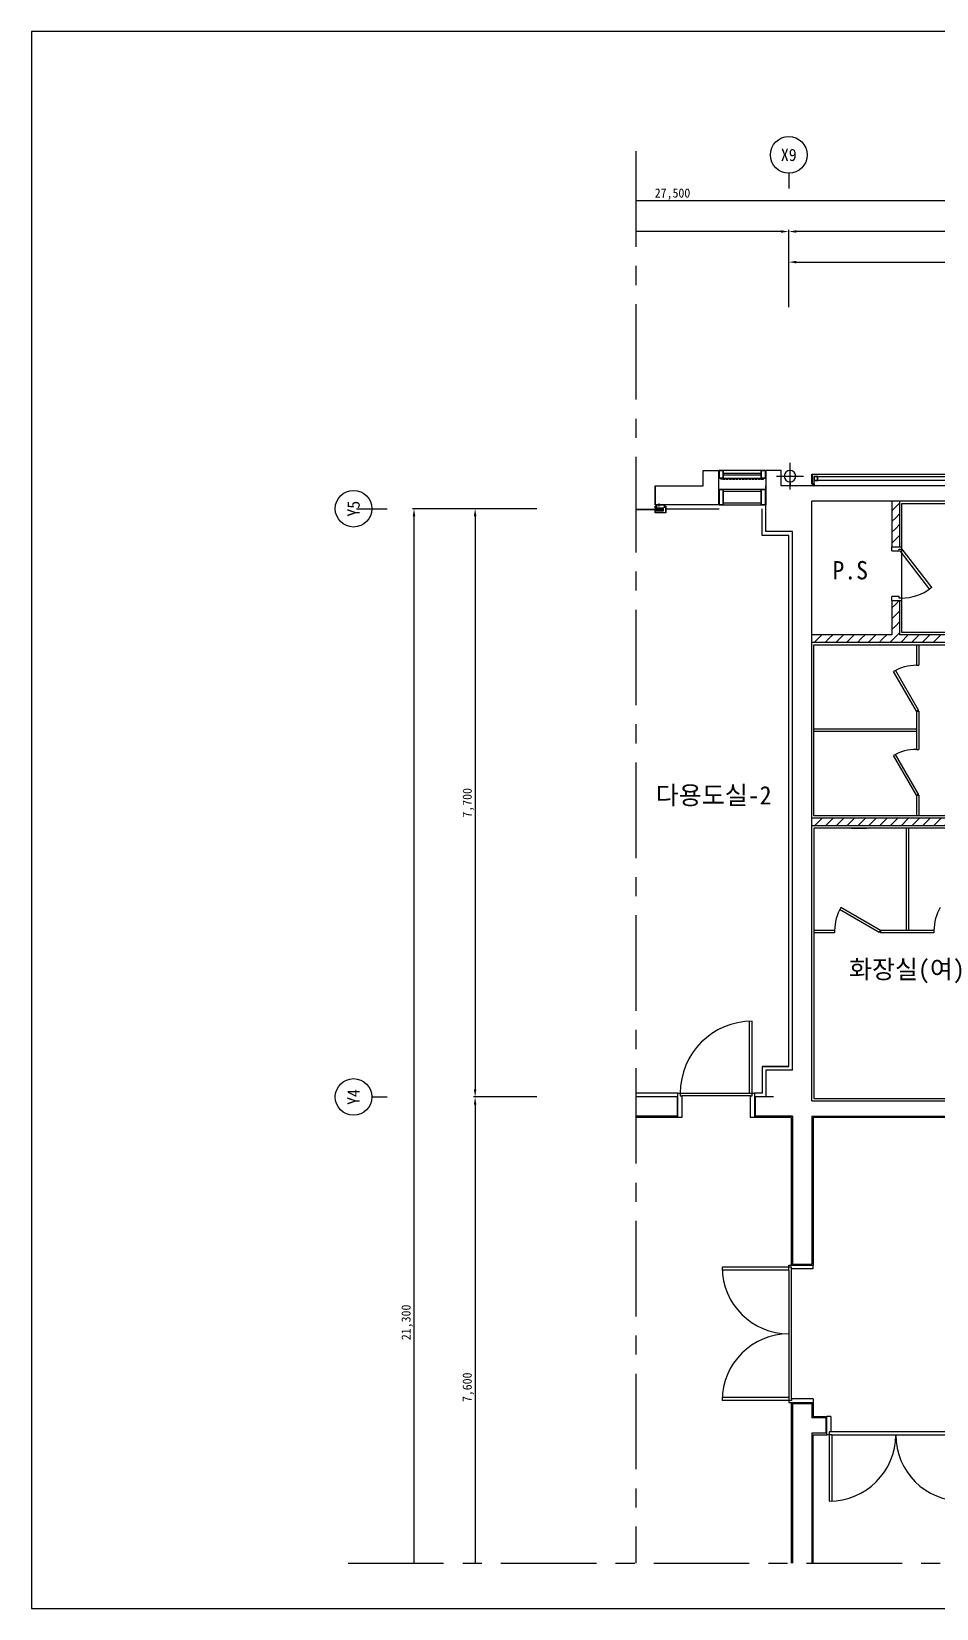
# Model space of a CAD drawing. Header units: millimetres. Extents: x 325100 to 356940, y -263436 to -238439.
# Drawn here: x 325100 to 336943, y -263436 to -242796 of the extents above; entities that cross this region are included whole.
import ezdxf
from ezdxf.enums import TextEntityAlignment as Align

# ---------------------------------------------------------------- set-up
doc = ezdxf.new("R2010")
doc.units = ezdxf.units.MM
doc.linetypes.add('A-CENTR01', pattern=[2, 1.25, -0.25, 0.25, -0.25])
doc.linetypes.add('HID', pattern=[2.3, 1.5, -0.8])
for name, color, linetype in [('TN-MACL', 6, 'A-CENTR01'), ('TZ-BASE', 253, 'Continuous'), ('TZ-DIMS', 1, 'Continuous'), ('TZ-LEAL', 1, 'Continuous'), ('TZ-LEAT', 3, 'Continuous')]:
    doc.layers.add(name, color=color, linetype=linetype)
doc.layers.add('TX-PAPR', color=2, linetype='Continuous', plot=False)
doc.styles.get("Standard").update_dxf_attribs({"font": 'GulimChe.ttf'})
doc.linetypes.add('BATTINB', pattern='A,0,-0.0025,[134,GulimChe.ttf,S=0.0025,R=0,X=-0.0025,Y=0.01],-0.005,[134,GulimChe.ttf,S=0.0025,R=180,X=0.0025,Y=0.01],-0.0025', length=0.01)
doc.dimstyles.new('D40', dxfattribs={"dimscale": 40, "dimtxt": 3, "dimasz": 2.5, "dimexe": 0.5, "dimexo": 0.5, "dimgap": 0.5, "dimtad": 1, "dimdec": 0, "dimzin": 1, "dimdsep": 46, "dimlunit": 6, "dimtxsty": 'Standard', "dimcen": 1, "dimclrd": 1, "dimclre": 1, "dimclrt": 3, "dimadec": 0, "dimazin": 0, "dimtfac": 1, "dimtdec": 0, "dimtix": 1, "dimtmove": 2, "dimatfit": 3, "dimfxl": 0, "dimtvp": 2, "dimlwd": -1, "dimlwe": -1, "dimarcsym": 0})

# ---------------------------------------------------------------- blocks, each defined once
blk = doc.blocks.new('*D5')
at = {"layer": 'DEFPOINTS', "color": 0, "ltscale": 0.1}
for p in [(335010, -245413), (335010, -246328), (347010, -246328)]:
    blk.add_point(p, dxfattribs=at)
at = {"layer": 'TZ-DIMS', "color": 1, "ltscale": 0.1}
for p, q in [((335010, -246308), (335010, -245393)), ((347010, -246308), (347010, -245393)), ((346910, -245413), (335110, -245413))]:
    blk.add_line(p, q, dxfattribs=at)
for points in [[(335110, -245397), (335110, -245430), (335010, -245413)], [(346910, -245397), (346910, -245430), (347010, -245413)]]:
    blk.add_solid(points, dxfattribs=at)
at = {"layer": 'TZ-DIMS', "color": 3, "ltscale": 0.1, "insert": (341010, -245324), "char_height": 120, "attachment_point": 5, "rotation": 360}
blk.add_mtext('12,000', dxfattribs=at)
blk = doc.blocks.new('A$C49F61654')
at = {"layer": 'TZ-BASE'}
for p, q in [((-69, 252), (-69, -98)), ((106, 77), (-244, 77))]:
    blk.add_line(p, q, dxfattribs=at)
blk.add_lwpolyline([(-74, -48), (-74, 2), (-65, 2), (-65, -48), (-74, -48)], dxfattribs=at)
blk.add_circle((-69, 77), 75, dxfattribs=at)
blk = doc.blocks.new('*D6')
at = {"layer": 'DEFPOINTS', "color": 0}
for p in [(331733, -249041), (330905, -256741), (331733, -256741)]:
    blk.add_point(p, dxfattribs=at)
at = {"layer": 'TZ-DIMS', "color": 1}
for p, q in [((331713, -249041), (330885, -249041)), ((330905, -249141), (330905, -256641)), ((331713, -256741), (330885, -256741))]:
    blk.add_line(p, q, dxfattribs=at)
for points in [[(330889, -249141), (330922, -249141), (330905, -249041)], [(330889, -256641), (330922, -256641), (330905, -256741)]]:
    blk.add_solid(points, dxfattribs=at)
at = {"layer": 'TZ-DIMS', "color": 3, "insert": (330817, -252891), "char_height": 120, "attachment_point": 5, "rotation": 90}
blk.add_mtext('7,700', dxfattribs=at)
blk = doc.blocks.new('*D7')
at = {"layer": 'DEFPOINTS', "color": 0, "ltscale": 0.1}
for p in [(340410, -245813), (335010, -246422), (340410, -246422)]:
    blk.add_point(p, dxfattribs=at)
at = {"layer": 'TZ-DIMS', "color": 1, "ltscale": 0.1}
for p, q in [((335010, -246402), (335010, -245793)), ((335110, -245813), (340310, -245813)), ((340410, -246402), (340410, -245793))]:
    blk.add_line(p, q, dxfattribs=at)
for points in [[(335110, -245797), (335110, -245830), (335010, -245813)], [(340310, -245797), (340310, -245830), (340410, -245813)]]:
    blk.add_solid(points, dxfattribs=at)
at = {"layer": 'TZ-DIMS', "color": 3, "ltscale": 0.1, "insert": (337710, -245724), "char_height": 120, "attachment_point": 5}
blk.add_mtext('5,400', dxfattribs=at)

msp = doc.modelspace()

# ---------------------------------------------------------------- hatches: boundary and pattern name
at = {"layer": 'TZ-BASE'}
h = msp.add_hatch(dxfattribs=at)
h.set_pattern_fill('ANSI31', color=256, scale=100, style=0)
h.set_pattern_definition([(45, (118012.55, -313124.09), (-70.71068, 70.71068), [])])
h.paths.add_polyline_path([(337910.4, -253090.9), (335310.4, -253090.9), (335310.4, -253190.9), (337810.4, -253190.9), (337810.4, -255130.9), (337910.4, -255130.9), (337910.4, -254180.9), (338100.4, -254180.9), (338100.4, -254080.9), (337910.4, -254080.9)])

# ---------------------------------------------------------------- linework, layer by layer
at = {"layer": 'TN-MACL', "ltscale": 1000}
for points in [[(333010.4, -244363.2), (333010.4, -262840.9)], [(329243.6, -262840.9), (351194.3, -262840.9)]]:
    msp.add_lwpolyline(points, dxfattribs=at)
at = {"layer": 'TX-PAPR'}
msp.add_lwpolyline([(325100.3, -263435.5), (356940.3, -263435.5), (356940.3, -242795.5), (325100.3, -242795.5)], close=True, dxfattribs=at)
at = {"layer": 'TZ-BASE'}
for p, q in [((334100.4, -248540.9), (334150.4, -248540.9)), ((334150.4, -248640.9), (334100.4, -248640.9)), ((334150.4, -248540.9), (334150.4, -248640.9)), ((334650.4, -248540.9), (334150.4, -248540.9)), ((334650.4, -248578.9), (334150.4, -248578.9)), ((334650.4, -248602.9), (334150.4, -248602.9)), ((334150.4, -248640.9), (334650.4, -248640.9)), ((334700.4, -248540.9), (334650.4, -248540.9)), ((334650.4, -248540.9), (334650.4, -248640.9)), ((334650.4, -248640.9), (334700.4, -248640.9)), ((335310.4, -248590.9), (338195.4, -248590.9)), ((335310.4, -248720.9), (335310.4, -248590.9)), ((338191.4, -248594.9), (335314.4, -248594.9)), ((335314.4, -248594.9), (335314.4, -248716.9)), ((335325.4, -248710.2), (335325.4, -248724.7)), ((335390.4, -248620.6), (338115.4, -248620.6)), ((338115.4, -248672.9), (335390.4, -248672.9)), ((333260.4, -248740.9), (333260.4, -248990.9)), ((333260.4, -248990.9), (333260.4, -248740.9)), ((333260.4, -248990.9), (333260.4, -248740.9)), ((334100.4, -248790.9), (334150.4, -248790.9)), ((334150.4, -248790.9), (334150.4, -248990.9)), ((334650.4, -248790.9), (334150.4, -248790.9)), ((334650.4, -248814.9), (334150.4, -248814.9)), ((334700.4, -248790.9), (334650.4, -248790.9)), ((334650.4, -248790.9), (334650.4, -248990.9)), ((334710.4, -249340.9), (334710.4, -248740.9)), ((338200.4, -248740.9), (334910.4, -248740.9)), ((335332.9, -248720.9), (335310.4, -248720.9)), ((335314.4, -248716.9), (335332.9, -248716.9)), ((335321.9, -248722.4), (335320.9, -248720.9)), ((335328.9, -248722.4), (335321.9, -248722.4)), ((335323.4, -248720.9), (335323.4, -248715.4)), ((335327.4, -248720.9), (335327.4, -248715.4)), ((335329.9, -248720.9), (335328.9, -248722.4)), ((335328.9, -248724.7), (335349.6, -248721)), ((335332.9, -248716.9), (335332.9, -248720.9)), ((333010.4, -249048.8), (333370.4, -249048.8)), ((333010.4, -249050.9), (333370.4, -249050.9)), ((333010.4, -249053), (333370.4, -249053)), ((333313.9, -249010.6), (333313.9, -248971.3)), ((333400.4, -249040.9), (334100.4, -249040.9)), ((334150.4, -248990.9), (334100.4, -248990.9)), ((334650.4, -248966.9), (334150.4, -248966.9)), ((334150.4, -248990.9), (334650.4, -248990.9)), ((334650.4, -248990.9), (334700.4, -248990.9)), ((334660.4, -249390.9), (334660.4, -249040.9)), ((338200.4, -248940.9), (335310.4, -248940.9)), ((335310.4, -256790.9), (335310.4, -248940.9)), ((336360.4, -248940.9), (336360.4, -249540.9)), ((336360.4, -249067), (336410.4, -249017)), ((336410.4, -249017), (336460.4, -248967)), ((336410.4, -249158.4), (336460.4, -249108.4)), ((336460.4, -248940.9), (336460.4, -249540.9)), ((336490.4, -250660.9), (336490.4, -248970.9)), ((336490.4, -248970.9), (340280.4, -248970.9)), ((336360.4, -249208.4), (336410.4, -249158.4)), ((336360.4, -249349.8), (336410.4, -249299.8)), ((336410.4, -249299.8), (336460.4, -249249.8)), ((335010.4, -249390.9), (334660.4, -249390.9)), ((335060.4, -249340.9), (334710.4, -249340.9)), ((335010.4, -256340.9), (335010.4, -249390.9)), ((335060.4, -256390.9), (335060.4, -249340.9)), ((336360.4, -249491.2), (336410.4, -249441.2)), ((336410.4, -249441.2), (336460.4, -249391.2)), ((336360.4, -249590.8), (336360.4, -249540.9)), ((336360.4, -249540.9), (336490.4, -249540.9)), ((336360.4, -249590.8), (336454.5, -249590.8)), ((336454.5, -249590.8), (336454.5, -249570.3)), ((336454.5, -249570.3), (336490.4, -249570.3)), ((336462.4, -249591.8), (336852.7, -250099.4)), ((336490.4, -249570.3), (336490.4, -249540.9)), ((336490.4, -249570.3), (336881.2, -250078.7)), ((336454.5, -250191.1), (336360.4, -250191.1)), ((336360.4, -250240.9), (336360.4, -250191.1)), ((336360.4, -250240.9), (336490.4, -250240.9)), ((336360.4, -250240.9), (336360.4, -250690.9)), ((336360.4, -250339.7), (336410.4, -250289.7)), ((336410.4, -250289.7), (336460.4, -250239.7)), ((336454.5, -250211.6), (336454.5, -250191.1)), ((336490.4, -250211.6), (336454.5, -250211.6)), ((336460.4, -250240.9), (336460.4, -250690.9)), ((336490.4, -250240.9), (336490.4, -250211.6)), ((336360.4, -250481.2), (336410.4, -250431.2)), ((336410.4, -250431.2), (336460.4, -250381.2)), ((336410.4, -250572.6), (336460.4, -250522.6)), ((336360.4, -250690.9), (335310.4, -250690.9)), ((335343.5, -250790.9), (335393.5, -250740.9)), ((335393.5, -250740.9), (335443.5, -250690.9)), ((335484.9, -250790.9), (335534.9, -250740.9)), ((335534.9, -250740.9), (335584.9, -250690.9)), ((335626.4, -250790.9), (335676.4, -250740.9)), ((335676.4, -250740.9), (335726.4, -250690.9)), ((335767.8, -250790.9), (335817.8, -250740.9)), ((335817.8, -250740.9), (335867.8, -250690.9)), ((335909.2, -250790.9), (335959.2, -250740.9)), ((335959.2, -250740.9), (336009.2, -250690.9)), ((336050.6, -250790.9), (336100.6, -250740.9)), ((336100.6, -250740.9), (336150.6, -250690.9)), ((336192, -250790.9), (336242, -250740.9)), ((336242, -250740.9), (336292, -250690.9)), ((336333.5, -250790.9), (336383.5, -250740.9)), ((336360.4, -250622.6), (336410.4, -250572.6)), ((336383.5, -250740.9), (336410.4, -250714)), ((336410.4, -250714), (336460.4, -250664)), ((338410.4, -250690.9), (336460.4, -250690.9)), ((336474.9, -250790.9), (336574.9, -250690.9)), ((338440.4, -250660.9), (336490.4, -250660.9)), ((336616.3, -250790.9), (336716.3, -250690.9)), ((336757.7, -250790.9), (336857.7, -250690.9)), ((336899.2, -250790.9), (336999.2, -250690.9)), ((338410.4, -250790.9), (335310.4, -250790.9)), ((335340.4, -253060.9), (335340.4, -250820.9)), ((335340.4, -250820.9), (338440.4, -250820.9)), ((336680.4, -250820.9), (336680.4, -251090.9)), ((336710.4, -250820.9), (336710.4, -251090.9)), ((336680.4, -251690.9), (336380.4, -251171.3)), ((336706.4, -251675.9), (336406.4, -251156.3)), ((336680.4, -251090.9), (336710.4, -251090.9)), ((336706.4, -251675.9), (336680.4, -251690.9)), ((336680.4, -251690.9), (336710.4, -251690.9)), ((336680.4, -251690.9), (336680.4, -252190.9)), ((336710.4, -251690.9), (336710.4, -252190.9)), ((336680.4, -251925.9), (335340.4, -251925.9)), ((336680.4, -251955.9), (335340.4, -251955.9)), ((336680.4, -252190.9), (336710.4, -252190.9)), ((336680.4, -252790.9), (336380.4, -252271.3)), ((336706.4, -252775.9), (336406.4, -252256.3)), ((336706.4, -252775.9), (336680.4, -252790.9)), ((336680.4, -252790.9), (336710.4, -252790.9)), ((336680.4, -252790.9), (336680.4, -253060.9)), ((336710.4, -252790.9), (336710.4, -253060.9)), ((337910.4, -253090.9), (335310.4, -253090.9)), ((337810.4, -253190.9), (335310.4, -253190.9)), ((337940.4, -253060.9), (335340.4, -253060.9)), ((337057.9, -253220.9), (335340.4, -253220.9)), ((335340.4, -253220.9), (335340.4, -256760.9)), ((335830.1, -253220.9), (336025.7, -253220.9)), ((336545.4, -253220.9), (336545.4, -254560.9)), ((336575.4, -253220.9), (336575.4, -254560.9)), ((336210.4, -254560.9), (335690.8, -254260.9)), ((336195.4, -254586.9), (335675.8, -254286.9)), ((335610.4, -254560.9), (335340.4, -254560.9)), ((335610.4, -254590.9), (335340.4, -254590.9)), ((335610.4, -254560.9), (335610.4, -254590.9)), ((336195.4, -254586.9), (336210.4, -254560.9)), ((336910.4, -254560.9), (336210.4, -254560.9)), ((336210.4, -254560.9), (336210.4, -254590.9)), ((336910.4, -254590.9), (336210.4, -254590.9)), ((336910.4, -254560.9), (336910.4, -254590.9)), ((335340.4, -255560.9), (335340.4, -256760.9)), ((334495.8, -256690.9), (334495.8, -255750.3)), ((334531, -256690.9), (334531, -255749.7)), ((334660.4, -256340.9), (335010.4, -256340.9)), ((335060.4, -256390.9), (334710.4, -256390.9)), ((334710.4, -256390.9), (334710.4, -256740.9)), ((333560.4, -256690.9), (333010.4, -256690.9)), ((333550.4, -256740.9), (333010.4, -256740.9)), ((333550.4, -256740.9), (333550.4, -256990.9)), ((333589.8, -256690.9), (334495.8, -256690.9)), ((334510.5, -256726.8), (333610.3, -256726.8)), ((334495.8, -256690.9), (334531, -256690.9)), ((334710.4, -256740.9), (334570.4, -256740.9)), ((334570.4, -256740.9), (334570.4, -256990.9)), ((334810.4, -256740.9), (334660.4, -256740.9)), ((335340.4, -256760.9), (337780.4, -256760.9)), ((335340.4, -256760.9), (335640.4, -256760.9)), ((335310.4, -256790.9), (342870.4, -256790.9)), ((333550.4, -256990.9), (333010.4, -256990.9)), ((333560.4, -257010.9), (333010.4, -257010.9)), ((335040.4, -257010.9), (334560.4, -257010.9)), ((335060.4, -256990.9), (334570.4, -256990.9)), ((334710.4, -256990.9), (335060.4, -256990.9)), ((335040.4, -257010.9), (335040.4, -258940.9)), ((335060.4, -256990.9), (335060.4, -258930.9)), ((335310.4, -256990.9), (342870.4, -256990.9)), ((335310.4, -256990.9), (335310.4, -258930.9)), ((342890.4, -257010.9), (335330.4, -257010.9)), ((335330.4, -257010.9), (335330.4, -258940.9)), ((335010.4, -258970.3), (334139.8, -258970.3)), ((335010.4, -259005.5), (334140.5, -259005.5)), ((335010.4, -258940.9), (335330.4, -258940.9)), ((335010.4, -258970.3), (335010.4, -258940.9)), ((335010.4, -259005.5), (335010.4, -258970.3)), ((335046.3, -258970.3), (335010.4, -258970.3)), ((335010.4, -259005.5), (335010.4, -260676.3)), ((335046.3, -258990.8), (335046.3, -258970.3)), ((335330.4, -258990.8), (335046.3, -258990.8)), ((335046.3, -260691.1), (335046.3, -258990.8)), ((335060.4, -258930.9), (335310.4, -258930.9)), ((335330.4, -258990.8), (335330.4, -258940.9)), ((335010.4, -260676.3), (334140.5, -260676.3)), ((335010.4, -260676.3), (335010.4, -260711.6)), ((335010.4, -260711.6), (334139.8, -260711.6)), ((335046.3, -260711.6), (335010.4, -260711.6)), ((335010.4, -260711.6), (335010.4, -260740.9)), ((335010.4, -260740.9), (335330.4, -260740.9)), ((335040.4, -260740.9), (335040.4, -262840.9)), ((335330.4, -260691.1), (335046.3, -260691.1)), ((335046.3, -260691.1), (335046.3, -260711.6)), ((335060.4, -260750.9), (335060.4, -262840.9)), ((335060.4, -260750.9), (335310.4, -260750.9)), ((335310.4, -260750.9), (335310.4, -260940.9)), ((335330.4, -260691.1), (335330.4, -260740.9)), ((335330.4, -260740.9), (335330.4, -260920.9)), ((335500.4, -260940.9), (335310.4, -260940.9)), ((335330.4, -260920.9), (335510.4, -260920.9)), ((335500.4, -261140.9), (335500.4, -260940.9)), ((335560.3, -260920.9), (335510.4, -260920.9)), ((335510.4, -261160.9), (335510.4, -260920.9)), ((335560.3, -260920.9), (335560.3, -261125.1)), ((335500.4, -261140.9), (335310.4, -261140.9)), ((335310.4, -261140.9), (335310.4, -262840.9)), ((335330.4, -262840.9), (335330.4, -261160.9)), ((335330.4, -261160.9), (335510.4, -261160.9)), ((335539.8, -261160.9), (335510.4, -261160.9)), ((335560.3, -261125.1), (335539.8, -261125.1)), ((335539.8, -261125.1), (335539.8, -261160.9)), ((335575, -261160.9), (335539.8, -261160.9)), ((335539.8, -261160.9), (335539.8, -262031.6)), ((337260.5, -261125.1), (335560.3, -261125.1)), ((335575, -261160.9), (335575, -262030.8)), ((335575, -261160.9), (337245.8, -261160.9))]:
    msp.add_line(p, q, dxfattribs=at)
at = {"layer": 'TZ-BASE', "linetype": 'HID'}
msp.add_line((334150.4, -248655.9), (334650.4, -248655.9), dxfattribs=at)
at = {"layer": 'TZ-BASE'}
for points in [[(333260.4, -248740.9), (333890.4, -248740.9), (333890.4, -248540.9), (334090.4, -248540.9), (334090.4, -248990.9), (333260.4, -248990.9)], [(334150.4, -248640.9), (334150.4, -248540.9), (334100.4, -248540.9), (334100.4, -248640.9), (334150.4, -248640.9)], [(334150.4, -248640.9), (334150.4, -248655.9), (334120.4, -248655.9), (334120.4, -248640.9), (334150.4, -248640.9)], [(334650.4, -248640.9), (334650.4, -248540.9), (334700.4, -248540.9), (334700.4, -248640.9), (334650.4, -248640.9)], [(334650.4, -248640.9), (334650.4, -248655.9), (334680.4, -248655.9), (334680.4, -248640.9), (334650.4, -248640.9)], [(334910.4, -248740.9), (334910.4, -248540.9), (334710.4, -248540.9), (334710.4, -248990.9)], [(334150.4, -248990.9), (334150.4, -248790.9), (334100.4, -248790.9), (334100.4, -248990.9), (334150.4, -248990.9)], [(334650.4, -248990.9), (334650.4, -248790.9), (334700.4, -248790.9), (334700.4, -248990.9), (334650.4, -248990.9)], [(335334.3, -248723.2), (335335.3, -248723.1), (335335.4, -248724), (335334.4, -248724.2)], [(333400.4, -249095.9), (333260.4, -249095.9), (333260.4, -249065.9), (333370.4, -249065.9), (333370.4, -249035.9), (333260.4, -249035.9), (333260.4, -249005.9), (333275.4, -249005.9), (333275.4, -248990.9), (333385.4, -248990.9), (333385.4, -249005.9), (333400.4, -249005.9), (333400.4, -249095.9)], [(333276.9, -249028.8), (333276.9, -248992.4), (333383.9, -248992.4), (333383.9, -249028.8), (333382.3, -249028.8), (333382.3, -248994), (333278.5, -248994), (333278.5, -249028.8), (333276.9, -249028.8)], [(335010.4, -256340.9), (334660.4, -256340.9), (334660.4, -256690.9), (334560.4, -256690.9)]]:
    msp.add_lwpolyline(points, dxfattribs=at)
for points in [[(335340.4, -248715.4), (335340.4, -248726.9), (335338.9, -248726.9), (335338.9, -248716.9), (335314.4, -248716.9), (335314.4, -248705.4), (335315.9, -248705.4), (335315.9, -248715.4)], [(335390.4, -248670.6), (335390.4, -248620.6), (335340.4, -248620.6), (335340.4, -248670.6)], [(335388.1, -248668.3), (335388.1, -248622.9), (335342.7, -248622.9), (335342.7, -248668.3)], [(335336.4, -248718.3), (335337.4, -248718.1), (335339.2, -248728), (335338.2, -248728.1)], [(333398.9, -249094.4), (333261.9, -249094.4), (333261.9, -249067.4), (333371.9, -249067.4), (333371.9, -249034.4), (333261.9, -249034.4), (333261.9, -249007.4), (333276.9, -249007.4), (333276.9, -248992.4), (333383.9, -248992.4), (333383.9, -249007.4), (333398.9, -249007.4)], [(333610.3, -256726.8), (333610.3, -257010.9), (333560.4, -257010.9), (333560.4, -256690.9), (333589.8, -256690.9), (333589.8, -256726.8)], [(334560.4, -256690.9), (334560.4, -257010.9), (334510.5, -257010.9), (334510.5, -256726.8), (334531, -256726.8), (334531, -256690.9)]]:
    msp.add_lwpolyline(points, close=True, dxfattribs=at)
msp.add_lwpolyline([(335390.4, -248670.6), (335342.4, -248670.6, 0.4142136), (335340.4, -248672.6), (335340.4, -248740.9), (335342.7, -248740.9), (335342.7, -248673.9, -0.4142136), (335343.7, -248672.9), (335390.4, -248672.9), (335390.4, -248670.6)], format="xyb", dxfattribs=at)
for centre, radius, start, end in [((335325.4, -248716.9), 3.79, 22.5, 157.5), ((335325.4, -248722.3), 0.76, 189.21747, 350.78253), ((335338.4, -248723), 4.14, 114.87244, 265.12756), ((336480.4, -249570.3), 641.3, 270, 307.54829), ((336680.4, -251690.9), 600, 90, 120), ((336680.4, -252790.9), 600, 90, 120), ((336210.4, -254560.9), 600, 150, 180), ((337510.4, -254560.9), 600, 150, 180), ((334531, -256690.9), 941.3, 90, 180), ((335010.4, -258970.3), 870.6, 180, 270), ((335010.4, -260711.6), 870.6, 90, 180), ((335539.8, -261160.9), 870.6, 270, 360), ((337281, -261160.9), 870.6, 180, 270)]:
    msp.add_arc(centre, radius, start, end, dxfattribs=at)
at = {"layer": 'TZ-DIMS', "ltscale": 0.1}
for p, q in [((346910.4, -245013.4), (333010.4, -245013.4)), ((335010.4, -246308.1), (335010.4, -245393.4)), ((334910.4, -245413.4), (333010.4, -245413.4))]:
    msp.add_line(p, q, dxfattribs=at)
at = {"layer": 'TZ-DIMS'}
for p, q in [((331713.1, -249040.9), (330085.5, -249040.9)), ((330105.5, -249140.9), (330105.5, -262840.9)), ((331713.1, -256740.9), (330885.5, -256740.9)), ((330905.5, -256840.9), (330905.5, -262840.9))]:
    msp.add_line(p, q, dxfattribs=at)
at = {"layer": 'TZ-DIMS', "ltscale": 0.1}
msp.add_solid([(334910.4, -245396.7), (334910.4, -245430.1), (335010.4, -245413.4)], dxfattribs=at)
at = {"layer": 'TZ-DIMS'}
for points in [[(330088.8, -249140.9), (330122.1, -249140.9), (330105.5, -249040.9)], [(330888.8, -256840.9), (330922.1, -256840.9), (330905.5, -256740.9)]]:
    msp.add_solid(points, dxfattribs=at)
at = {"layer": 'TZ-LEAL'}
for p, q in [((335010.4, -244650.1), (335010.4, -244850.1)), ((329354.9, -249040.9), (329754.9, -249040.9)), ((329554.9, -249040.9), (329754.9, -249040.9)), ((329554.9, -256740.9), (329754.9, -256740.9))]:
    msp.add_line(p, q, dxfattribs=at)
for centre in [(335010.4, -244410.1), (329314.9, -249040.9), (329314.9, -256740.9)]:
    msp.add_circle(centre, 240, dxfattribs=at)

# ---------------------------------------------------------------- block references
at = {"layer": 'TZ-BASE', "xscale": -1, "rotation": 359.9999999966649}
msp.add_blockref('A$C49F61654', (334957.2, -248692.5), dxfattribs=at)

# ---------------------------------------------------------------- texts
at = {"layer": 'TZ-BASE', "linetype": 'BATTINB'}
msp.add_text('P.S', height=240, dxfattribs=at).set_placement((335582.2, -249966.2))
for s, p in [('다용도실-2', (334027.3, -252911.8)), ('화장실(여)', (336555.5, -255189.7))]:
    msp.add_text(s, height=240, dxfattribs=at).set_placement(p, align=Align.CENTER)
at = {"layer": 'TZ-DIMS', "ltscale": 0.1, "insert": (333488.5, -244924.5), "char_height": 120, "attachment_point": 5, "rotation": 360}
msp.add_mtext('27,500', dxfattribs=at)
at = {"layer": 'TZ-DIMS', "char_height": 120, "attachment_point": 5, "rotation": 90}
for s, insert in [('21,300', (330016.5, -259690.9)), ('7,600', (330816.6, -260540.9))]:
    msp.add_mtext(s, dxfattribs=dict(at, insert=insert))
at = {"layer": 'TZ-LEAT'}
msp.add_text('X9', height=160, dxfattribs=at).set_placement((335010.4, -244410.1), align=Align.MIDDLE_CENTER)
for s, p in [('Y5', (329314.9, -249040.9)), ('Y4', (329314.9, -256740.9))]:
    msp.add_text(s, height=160, rotation=90, dxfattribs=at).set_placement(p, align=Align.MIDDLE_CENTER)

# ---------------------------------------------------------------- dimensions: what is measured, and where the dimension line sits
at = {"layer": 'TZ-DIMS', "ltscale": 0.1}
dim = msp.add_linear_dim(base=(335010.4, -245413.4), p1=(347010.4, -246328.1), p2=(335010.4, -246328.1), angle=180, dimstyle='D40', dxfattribs=at)
dim.commit()
dim.dimension.update_dxf_attribs({"geometry": '*D5', "text_midpoint": (341010.4, -245324.5)})
dim = msp.add_linear_dim(base=(340410.4, -245813.4), p1=(335010.4, -246422.1), p2=(340410.4, -246422.1), dimstyle='D40', dxfattribs=at)
dim.commit()
dim.dimension.update_dxf_attribs({"geometry": '*D7', "text_midpoint": (337710.4, -245724.5)})
at = {"layer": 'TZ-DIMS'}
dim = msp.add_linear_dim(base=(330905.5, -256740.9), p1=(331733.1, -249040.9), p2=(331733.1, -256740.9), angle=90, dimstyle='D40', dxfattribs=at)
dim.commit()
dim.dimension.update_dxf_attribs({"geometry": '*D6', "text_midpoint": (330816.6, -252890.9)})

doc.saveas('drawing.dxf')
